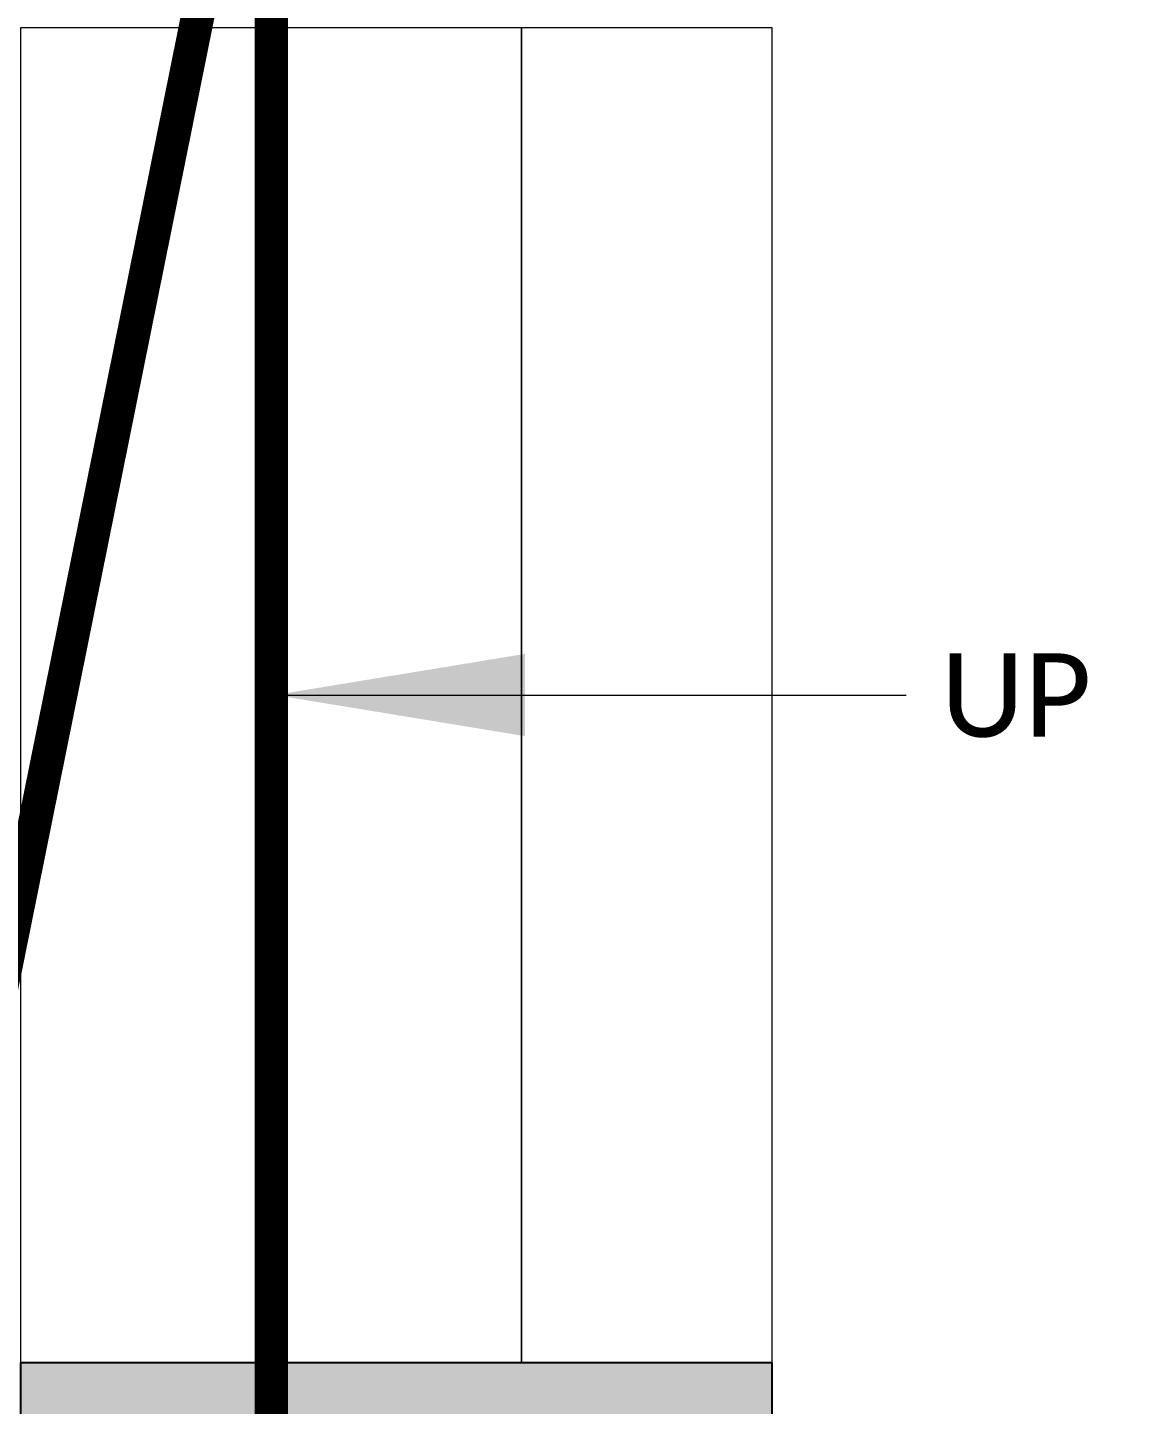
# Model space of a CAD drawing. Header units: millimetres. Extents: x -176651 to 424033, y -469666 to 486614.
# Drawn here: x 173473 to 174812, y 33460 to 35110 of the extents above; entities that cross this region are included whole.
import ezdxf

# ---------------------------------------------------------------- set-up
doc = ezdxf.new("R2010")
doc.units = ezdxf.units.MM
doc.linetypes.add('1625E_Roof Plan$0$DASHED', pattern=[0.75, 0.5, -0.25])
for name, color, linetype in [('1625_East Villa$0$ad-Arrow', 8, 'Continuous'), ('1625_East Villa$0$ad-Elevation 10', 8, 'Continuous'), ('1625_East Villa$0$ad-Text main', 8, 'Continuous'), ('1625_East Villa$0$ad-Verandah', 8, 'Continuous'), ('1625E_Roof Plan$0$ad-Secondary Roof', 8, 'Continuous')]:
    doc.layers.add(name, color=color, linetype=linetype)
doc.styles.add('1625_East Villa$0$6 U T S R N_Corridor-Basement$0$grid_text', font='verdana.ttf', dxfattribs={"width": 0.9})
doc.styles.add('1625_East Villa$0$6 U T S R N_Corridor-Basement$0$Standard', font='arial.ttf')
doc.dimstyles.new('1625_East Villa$0$6 U T S R N_Corridor-Basement$0$1.125', dxfattribs={"dimtxt": 350, "dimasz": 100, "dimexe": 75, "dimexo": 50, "dimgap": 50, "dimtad": 0, "dimdec": 0, "dimzin": 0, "dimdsep": 46, "dimtxsty": '1625_East Villa$0$6 U T S R N_Corridor-Basement$0$grid_text', "dimblk": '1625_East Villa$0$6 U T S R N_Corridor-Basement$0$_ArchTick', "dimcen": 0, "dimdle": 75, "dimclrd": 256, "dimclre": 8, "dimclrt": 7, "dimadec": 3, "dimazin": 0, "dimtfac": 1, "dimtdec": 0, "dimtofl": 0, "dimtmove": 2, "dimatfit": 2, "dimfxl": 80, "dimtolj": 1, "dimtzin": 0, "dimlwd": 18, "dimlwe": 9, "dimarcsym": 0})

# ---------------------------------------------------------------- blocks, each defined once
blk = doc.blocks.new('1625_East Villa$0$6 U T S R N_Corridor-Basement$0$_ArchTick')
at = {"color": 0, "linetype": 'ByBlock', "const_width": 0.15}
blk.add_lwpolyline([(-0.5, -0.5), (0.5, 0.5)], dxfattribs=at)
blk = doc.blocks.new('1625E_Roof Plan')
at = {"layer": '1625E_Roof Plan$0$ad-Secondary Roof', "linetype": '1625E_Roof Plan$0$DASHED', "ltscale": 2, "const_width": 40}
for points in [[(13950, 5194.999999999765), (13188.77445652195, 1424.999999999878), (13949.99999999999, -2345.000000000264)], [(12570.00000000023, 5194.99999999988), (10022.50000000023, 1424.999999999945), (12570.00000000022, -2345.000000000266), (13949.99999999999, -2345.000000000264), (13950, 5194.999999999765)]]:
    blk.add_lwpolyline(points, close=True, dxfattribs=at)
blk = doc.blocks.new('1625_East Villa$0$zw$959F')
at = {"transparency": 33554559}
h = blk.add_hatch(dxfattribs=at)
h.set_pattern_fill('GRASS', color=74, angle=180)
h.set_pattern_definition([(270, (2430, -10400.00000000011), (17.96051224, -17.96051224), [4.7625, -31.15852448]), (224.9999999999998, (2430, -10400.00000000011), (17.9605122421383, -17.96051224213831), [4.7625, -20.6375]), (314.9999999999998, (2430, -10400.00000000011), (17.96051224213831, 17.9605122421383), [4.762499999999998, -20.63749999999999])])
h.paths.add_polyline_path([(2430, -16564.99999999954), (-2484.999999999822, -16564.99999999954), (-2485.000000000004, -15665.00000000018), (1529.999999999996, -15665.00000000011), (1530.000000000005, -10475.00000000011), (2430, -10475.00000000011)])
h = blk.add_hatch(color=256, dxfattribs=at)
h.dxf.hatch_style = 1
h.set_gradient(color1=(153, 204, 0), color2=(63, 127, 0), tint=1, name='INVSPHERICAL')
h.paths.add_polyline_path([(2430, -16564.99999999954), (-2484.999999999822, -16564.99999999954), (-2485.000000000004, -15665.00000000018), (1529.999999999996, -15665.00000000011), (1530.000000000005, -10475.00000000011), (2430, -10475.00000000011)])
at = {"layer": '1625_East Villa$0$ad-Elevation 10'}
blk.add_lwpolyline([(2430, -16564.99999999954), (-2484.999999999822, -16564.99999999954), (-2485.000000000004, -15665.00000000018), (1529.999999999996, -15665.00000000011), (1530.000000000005, -10475.00000000011), (2430, -10475.00000000011)], close=True, dxfattribs=at)
at = {"layer": '1625_East Villa$0$ad-Verandah', "lineweight": 9}
for points in [[(1830.000000000005, -10475.00000000011), (1530.000000000005, -10475.00000000011), (1529.999999999996, -8875.000000000106), (1829.999999999996, -8875.000000000106)], [(2129.999999999996, -10475.00000000011), (1830.000000000005, -10475.00000000011), (1829.999999999996, -8875.000000000106), (2129.999999999996, -8875.000000000106)], [(2429.999999999996, -10475.00000000011), (2129.999999999996, -10475.00000000011), (2129.999999999996, -8875.000000000106), (2429.999999999996, -8875.000000000106)]]:
    blk.add_lwpolyline(points, close=True, dxfattribs=at)
at = {"layer": '1625_East Villa$0$ad-Text main', "insert": (2722.810004755849, -9675.698763653741, -1.626894699306212e-06), "char_height": 100, "width": 207.6, "attachment_point": 5, "style": '1625_East Villa$0$6 U T S R N_Corridor-Basement$0$Standard', "bg_fill": 2}
blk.add_mtext('{\\fCalibri Light|b0|i0|c0|p34;UP}', dxfattribs=at)
at = {"layer": '1625_East Villa$0$ad-Arrow'}
blk.add_leader([(1834.321021587581, -9675.000000000106), (2590.942903602956, -9675.000000000106)], dimstyle='1625_East Villa$0$6 U T S R N_Corridor-Basement$0$1.125', override={"dimscale": 1, "dimasz": 300, "dimgap": 50, "dimtad": 0}, dxfattribs=at)
blk = doc.blocks.new('1625_East Villa')
at = {"layer": '1625_East Villa$0$ad-Verandah'}
blk.add_blockref('1625_East Villa$0$zw$959F', (12120, 13620), dxfattribs=at)
blk.add_blockref('1625E_Roof Plan', (0, 0))
blk = doc.blocks.new("All Plot's Villa Plans")
at = {"ltscale": 5}
blk.add_blockref('1625_East Villa', (159814.9602429487, 30364.89996863343), dxfattribs=at)

msp = doc.modelspace()

# ---------------------------------------------------------------- block references
at = {"ltscale": 5}
msp.add_blockref("All Plot's Villa Plans", (0, 0), dxfattribs=at)

doc.saveas('drawing.dxf')
